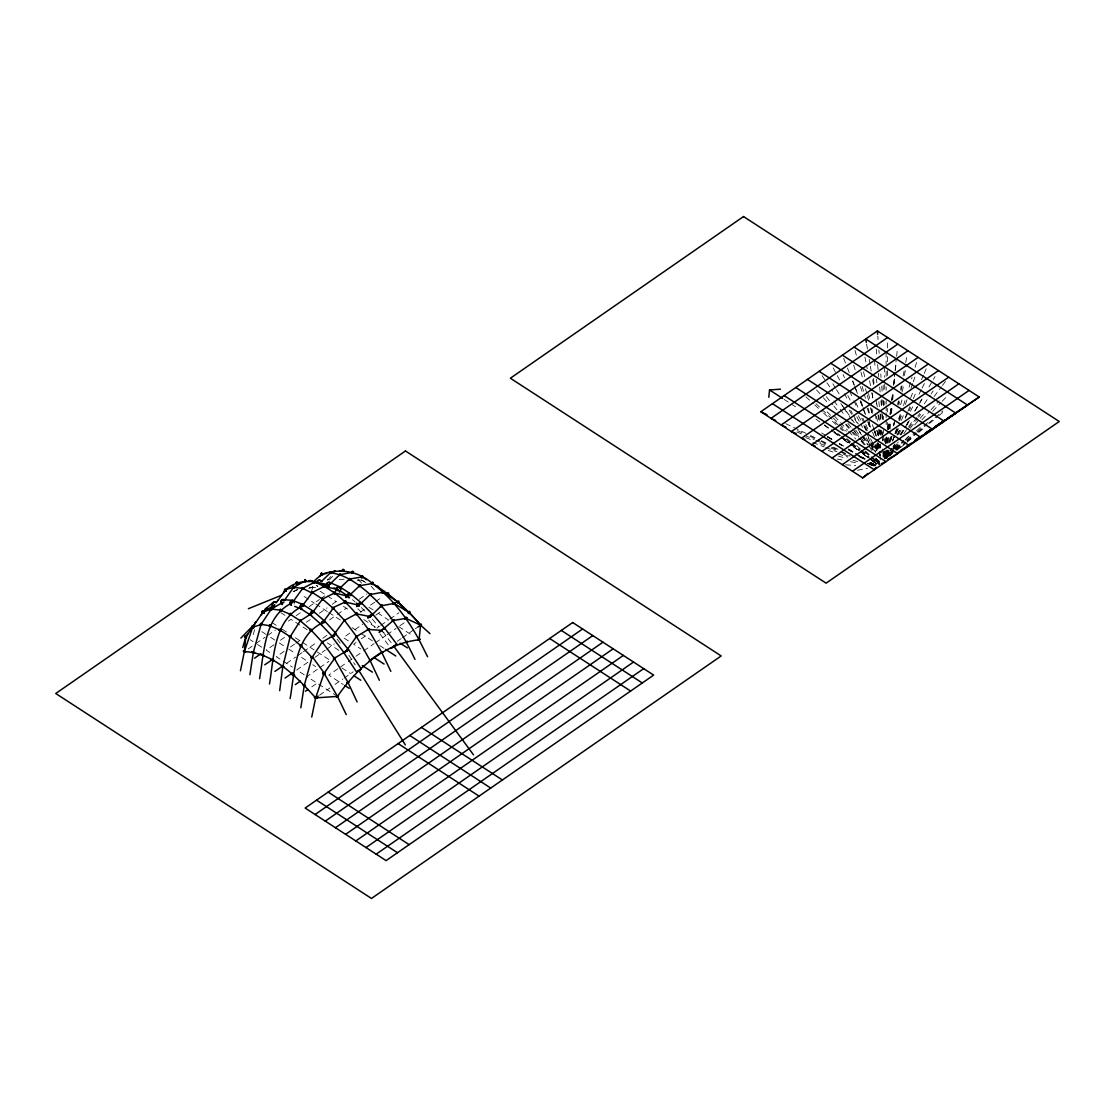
<?xml version="1.0" encoding="UTF-8"?>
<svg xmlns="http://www.w3.org/2000/svg" width="1115" height="1115" viewBox="0 0 1115 1115"><rect width="100%" height="100%" fill="white"/><g stroke="black" fill="none" stroke-linecap="round" stroke-linejoin="round"><path stroke-width="0.75" stroke-dasharray="5 3.75" d="M887.415 449.972L887.401 456.899L888.181 449.958M887.429 443.059L887.429 436.132M887.442 427.477L887.456 422.292M887.47 411.909L887.47 408.452M887.526 375.574L887.526 370.389M887.54 361.734L887.554 354.821M887.568 347.894L887.568 340.981M888.808 443.017L889.435 436.077M890.063 429.136L890.857 420.466M891.484 413.526L892.112 406.585M892.739 399.644L893.519 390.975M894.146 384.034L894.774 377.093M895.401 370.152L896.042 363.211M896.669 356.27L897.45 347.601M886.397 457.735L887.08 450.906M887.944 442.376L888.613 435.561M889.296 428.745L890.16 420.216M890.829 413.386L891.512 406.571M892.195 399.755L893.045 391.226M893.728 384.396L894.927 372.466M895.094 370.765L896.293 358.821M885.254 458.544L886.021 451.742M886.982 443.24L887.749 436.439M888.502 429.637L889.463 421.136M890.23 414.334L890.996 407.532M891.763 400.731L892.711 392.229M893.477 385.428L894.815 373.525M884.334 457.666L885.212 450.892M886.313 442.418L887.192 435.644M888.07 428.871L888.948 422.097M890.049 413.623L890.927 406.85M891.805 400.076L892.906 391.602M883.512 456.802L884.307 451.756M885.603 443.338L886.648 436.592M887.693 429.86L888.739 423.129M890.049 414.696L891.345 406.278M888.042 455.255L889.003 450.195M890.927 440.077L891.568 436.718M893.826 424.913L894.467 421.54M897.673 404.689L898.314 401.316M900.558 389.511L901.199 386.138M903.136 376.02L904.098 370.974M905.701 362.542L906.983 355.797M882.885 455.993L883.861 450.99M885.491 442.641L886.801 435.965M888.111 429.289L889.742 420.94M886.592 457.749L888.404 449.359M889.854 442.655L891.289 435.937M893.463 425.86L894.188 422.501M898.16 404.048L898.885 400.689M901.045 390.612L902.495 383.894M904.307 375.504L906.467 365.441M885.477 458.572L887.554 450.223M889.631 441.888L890.885 436.871M893.784 425.191L894.62 421.86M898.774 405.163L899.596 401.832M902.091 391.811L903.749 385.135M253.342 634.56L254.61 629.557M885.784 443.784L888.028 435.589M884.878 457.735L887.331 449.457M889.784 441.178L891.261 436.216M900.586 404.759L902.551 398.139M888.404 455.31L889.408 451.979M892.934 440.369L894.453 435.38M894.955 433.721L896.474 428.745M898.983 420.439L901.505 412.146M903.526 405.498L905.533 398.863M909.06 387.239L912.084 377.274M915.108 367.309L916.614 362.333M886.801 457.819L889.045 451.338M892.99 440.021L894.69 435.157M895.247 433.54L896.934 428.69M899.749 420.592L902.579 412.508M905.394 404.411L907.08 399.56M911.025 388.229L912.711 383.379M913.283 381.762L914.969 376.898M311.21 592.037L312.897 587.243M884.488 457.108L886.829 450.753M890.927 439.658L892.098 436.481M898.537 419.045L900.878 412.689M885.728 458.641L888.99 450.655M896.195 433.08L898.16 428.285M901.436 420.299L904.056 413.902M910.607 397.93L913.227 391.532M888.766 455.464L890.132 452.314M897.631 434.962L900.363 428.648M905.129 417.609L907.178 412.871M907.861 411.296L909.91 406.557M913.31 398.668L916.725 390.78M921.492 379.741L923.541 375.002M924.224 373.427L926.272 368.703M359.197 579.884L357.915 580.706L357.19 579.8M882.968 456.425L885.212 451.714M884.613 456.509L887.652 450.362M892.223 441.136L895.261 434.989M896.014 433.442L899.066 427.296M885.435 458L889.254 450.349M896.892 435.059L900.725 427.421M905.31 418.25L908.363 412.132M909.129 410.613L910.662 407.546M887.01 457.875L890.132 451.673M898.732 434.585L901.854 428.369M910.439 411.282L914.342 403.518M919.039 394.194L921.38 389.525M922.161 387.978L924.502 383.323M889.129 455.645L892.599 449.666M893.463 448.174L895.192 445.192M901.255 434.752L908.181 422.808M915.108 410.864L922.049 398.933M928.976 386.989L935.039 376.549M885.965 458.753L892.237 448.355M893.129 446.864L894.913 443.895M900.293 434.975L905.673 426.055M906.565 424.564L908.349 421.595M914.621 411.184L919.095 403.755M920 402.278L921.784 399.295M884.585 459.004L889.185 451.854M900.251 434.711L905.784 426.139M906.704 424.704L909.478 420.425M889.157 455.157L896.976 443.742M903.819 433.763L907.721 428.062M908.697 426.627L913.589 419.505M924.335 403.811L930.189 395.254M931.164 393.832L933.116 390.975M889.477 455.868L893.631 450.349M894.676 448.969L899.861 442.056M910.258 428.258L917.52 418.599M918.565 417.219L920.642 414.459M934.147 396.508L941.408 386.849M942.454 385.469L945.562 381.33M886.982 456.969L898.258 442.028M908.516 428.439L916.725 417.568M917.743 416.202L919.791 413.484M884.557 458.014L891.833 448.467M892.878 447.101L894.955 444.369M887.261 457.624L893.854 449.763M894.941 448.453L900.432 441.902M914.704 424.857L919.095 419.616M920.196 418.306L925.673 411.756M327.42 580.316L331.559 575.605M329.357 579.953L333.497 575.242M889.686 455.617L894.286 450.516M895.443 449.233L903.485 440.314M921.896 419.923L929.952 411.003M931.109 409.721L939.165 400.801M885.073 458.85L893.254 449.93M894.411 448.662L900.251 442.293M889.784 456.133L894.551 451.143M895.735 449.903L904.07 441.164M905.269 439.923L910.035 434.934M932.67 411.24L941.004 402.501M942.189 401.261L946.956 396.271M888.934 455.742L891.415 453.303M896.376 448.411L903.819 441.08M905.059 439.854L910.021 434.962M896.446 449.457L901.464 444.815M906.481 440.174L915.262 432.062M916.516 430.892L921.534 426.264M896.683 449.972L905.728 441.972M907.011 440.829L916.042 432.843M917.338 431.7L927.666 422.557M896.781 450.404L906.007 442.502M907.317 441.373L916.544 433.484M917.868 432.355L927.081 424.453M928.405 423.324L942.9 410.905M900.572 447.617L905.84 443.226M907.15 442.125L913.743 436.62M919.011 432.216L924.279 427.812M929.548 423.421L937.45 416.815M938.76 415.714L944.029 411.31M248.241 648.902L252.129 646.212M256.004 643.508L265.077 637.222M267.67 635.425L275.433 630.045M288.395 621.055L290.973 619.257L308.437 630.588M296.158 615.661L301.343 612.079M309.12 606.685L319.475 599.494M320.772 598.602L324.66 595.912M273.969 644.735L266.192 650.129L272.018 653.906M280.436 640.247L285.621 636.651M306.346 622.282L310.235 619.578M319.294 613.292L327.071 607.912M332.256 604.316L338.723 599.828M284.144 651.341L276.381 656.735L292.381 667.118M294.513 644.163L288.032 648.651L295.308 653.376M295.81 643.257L302.276 638.77M329.483 619.912L334.667 616.316M337.26 614.518L346.319 608.232M359.267 599.243L367.044 593.863M286.555 663.341L295.628 657.056M302.109 652.568L298.221 655.258L308.409 661.878L296.743 669.962L305.482 675.62M303.405 651.676L317.65 641.794M322.834 638.198L328.005 634.602M360.396 612.149L364.271 609.445M374.64 602.267L368.159 606.755L373.985 610.532M375.936 601.361L379.825 598.671M314.876 657.376L325.246 650.198M326.542 649.292L334.305 643.913M349.845 633.125L343.378 637.627L349.19 641.404M355.03 629.543L362.807 624.149M375.755 615.159L382.236 610.672M317.287 669.376L306.932 676.568L317.12 683.174L310.639 687.676M319.88 667.592L328.953 661.293M356.145 642.435L353.567 644.233L360.828 648.958M361.33 638.839L367.811 634.351M376.87 628.066L379.462 626.268M380.759 625.376L388.536 619.982L378.347 613.361M389.832 619.076L398.891 612.79M337.845 668.805L328.772 675.091L343.322 684.54M340.423 667.007L346.904 662.519M348.201 661.627L352.089 658.923M355.978 656.233L362.445 651.745M363.741 650.839L374.11 643.662M375.407 642.756L385.762 635.578M387.058 634.672L396.132 628.386M400.006 625.696L405.191 622.1M319.531 695.175L329.887 687.997M335.071 684.401L342.849 679.007M344.145 678.115L353.204 671.829M397.247 641.292L401.135 638.588M402.431 637.696L414.083 629.613M415.379 628.707L417.972 626.909M293.189 591.549L297.691 589.194M293.315 591.744L298.012 589.654M308.785 588.483L311.559 587.577M857.463 470.279L867.428 468.328M339.183 579.521L344.228 579.173M310.737 587.563L316.59 587.215M845.644 464.844L855.679 465.471M837.142 459.032L843.86 460.37M850.564 461.694L858.954 463.366M870.522 464.537L875.317 465.554M327.545 579.187L328.423 579.828M838.229 456.049L846.383 458.363M852.905 460.216L857.797 461.61M359.852 579.981L364.577 581.445M828.152 450.418L836.362 453.234M837.992 453.791L847.846 457.164M870.815 465.025L874.104 466.154M812.849 442.53L824.138 446.878M825.755 447.491L837.03 451.826M843.484 454.307L849.937 456.788M867.679 463.617L874.132 466.084M869.254 462.781L875.373 465.276M805.699 437.54L812.068 440.202M820.027 443.505L824.807 445.498M831.177 448.146L839.135 451.464M840.724 452.132L850.271 456.105M867.777 463.394L875.735 466.711M796.946 431.923L803.246 434.711M804.821 435.407L814.285 439.575M815.859 440.272L825.309 444.453M831.623 447.226L839.497 450.711M841.072 451.408L845.797 453.498M867.86 463.227L874.16 466.014M797.573 430.627L803.831 433.512M810.089 436.397L819.469 440.732M821.03 441.456L827.288 444.341M833.532 447.226L838.229 449.387M785.671 423.63L808.96 434.766M810.521 435.519L819.832 439.965M821.393 440.718L827.595 443.686M870.885 463.004L875.4 465.178M858.982 456.565L864.961 459.673M870.927 462.795L876.906 465.903L867.735 460.899M858.564 455.896L866.202 460.063M848.097 449.707L854.16 453.122M855.679 453.972L864.78 459.087M870.843 462.488L876.906 465.903M848.264 449.457L854.285 452.927M855.804 453.791L864.85 458.976L855.888 453.652M827.372 437.024L833.379 440.523M839.386 444.021L842.383 445.777M848.39 449.275L854.397 452.774M827.539 436.759L833.518 440.3M839.511 443.826L842.494 445.596M848.487 449.122L854.466 452.662L848.557 449.011M864.933 458.836L860.446 456.188L864.975 458.795M821.713 433.01L826.187 435.672M827.678 436.564L833.644 440.118M839.609 443.672L847.066 448.118M784.096 399.393L789.908 403.17M791.357 404.104L798.633 408.829M398.71 626.588L413.261 636.038M320.13 591.229L325.956 595.006M327.406 595.954L336.131 601.612M343.406 606.337L349.232 610.114M363.783 619.564L375.421 627.118M379.783 629.947L384.145 632.79M304.116 596.483L314.291 603.09M315.754 604.037L327.392 611.591M328.841 612.539L341.943 621.041M352.117 627.647L359.392 632.372M360.856 633.32L372.494 640.874M379.769 645.599L384.131 648.428M280.799 612.651L285.161 615.48M327.35 642.867L340.451 651.369M272.046 622.616L276.409 625.459M282.234 629.236L288.046 633.013M295.322 637.738L299.698 640.567M302.597 642.449L330.249 660.401M341.887 667.955L350.612 673.627M261.844 631.648L266.206 634.477M270.569 637.32L274.945 640.149M279.308 642.979L285.119 646.756M312.771 664.707L315.684 666.589M250.192 639.731L253.105 641.627M257.467 644.456L261.83 647.285M318.569 684.122L336.033 695.453M361.469 579.856L365.622 582.587M815.901 419.087L822.814 424.202M824.194 425.219L832.487 431.352M833.867 432.383L842.16 438.516M843.539 439.533L851.832 445.666M853.212 446.697L857.351 449.763M862.871 453.847L871.163 459.979M872.543 461.011L876.697 464.077L869.979 458.753L876.738 464.021M824.529 424.871L832.766 431.059M834.132 432.09L842.369 438.279M843.748 439.31L851.985 445.498M853.365 446.53L861.602 452.718M862.968 453.749L871.205 459.938M872.585 460.969L876.697 464.063L869.895 458.836M831.748 429.651L839.929 435.909M841.295 436.941L849.463 443.199M850.829 444.244L858.996 450.502M860.362 451.547L868.529 457.791M837.616 433.387L840.306 435.491M841.658 436.55L849.755 442.892M851.107 443.951L859.191 450.293M860.543 451.352L868.627 457.694M846.16 439.254L850.146 442.488M851.47 443.561L859.456 450.014M860.78 451.101L868.766 457.554M352.452 599.675L355.114 601.919M846.787 438.585L850.703 441.888M851.999 443.003L859.818 449.624M861.128 450.725L868.947 457.359M870.258 458.46L876.766 463.993L870.927 457.749M856.613 445.582L860.39 449.024M861.658 450.167L869.24 457.052M870.494 458.209L876.808 463.952M805.908 396.801L813.49 403.783M814.758 404.954L822.34 411.923M823.609 413.094L827.4 416.578M832.459 421.233L838.787 427.059M840.041 428.216L842.578 430.543M865.338 451.491L872.92 458.474M877.324 459.464L879.233 464.286L874.188 459.631L879.233 464.286L878.815 459.157M815.915 403.616L839.497 426.223M840.752 427.407L845.714 432.174M865.574 451.199L873.031 458.335M827.079 411.714L846.48 431.282M871.958 456.955L879.233 464.286L875.665 458.349M361.33 607.55L366.891 613.236M357.873 608.762L361.204 612.163M864.961 451.645L869.728 456.537M358.277 579.507L363.838 585.486M834.577 416.188L847.498 430.111M848.682 431.38L855.735 438.976M875.707 460.481L879.233 464.286L875.177 458.822M371.114 586.211L375.616 591.284M816.57 389.916L822.271 396.48M823.414 397.804L827.971 403.059M846.201 424.076L851.902 430.641M853.045 431.951L859.888 439.84M861.031 441.15L864.446 445.08M875.846 458.223L879.261 462.168L876.069 458.14M845.518 424.536L850.02 429.832M851.135 431.157L856.766 437.791M874.745 458.99L879.233 464.286M372.34 619.146L378.668 626.644M368.661 620.135L374.988 627.647M826.299 396.703L832.78 404.717M833.867 406.055L837.114 410.055M847.944 423.407L853.351 430.097M854.424 431.421L860.919 439.435M862.007 440.773L865.254 444.774M337.134 639.174L340.145 643.146M382.835 631.717L391.853 643.676M379.936 633.891L388.968 645.836M871.846 456.788L877.031 463.715M834.006 400.968L839.163 407.909M840.194 409.303L845.351 416.243M855.665 430.139L859.777 435.7M860.808 437.08L865.965 444.035M877.31 459.31L879.373 462.084M852.808 428.745L858.912 436.955M859.93 438.32L865.003 445.15M822.034 375.602L825.936 381.316M826.912 382.738L832.766 391.309M842.536 405.581L845.463 409.86M846.438 411.282L851.316 418.418M852.292 419.853L854.243 422.71M864 436.982L869.853 445.54M870.829 446.962L872.78 449.819L865.993 437.693M840.835 403.532L842.717 406.376M843.651 407.811L848.362 414.947M849.309 416.369L852.139 420.662M859.679 432.076L861.56 434.934M862.508 436.355L868.153 444.927M869.101 446.348L871.93 450.627M348.884 655.272L355.253 665.014M832.891 383.783L835.595 388.159M836.501 389.623L841.003 396.926M849.114 410.083L853.63 417.386M854.536 418.836L857.24 423.226M866.244 437.833L871.651 446.599M872.557 448.063L874.355 450.976M857.797 428.648L861.365 434.585M862.257 436.077L867.623 444.983M850.731 410.404L852.431 413.442M853.268 414.961L858.355 424.048M844.431 393.734L848.557 401.4M856.808 416.717L862.592 427.435M868.362 438.153L870.021 441.219M870.843 442.753L875.791 451.951M833.198 367.866L836.445 374.027M837.267 375.574L839.693 380.187M847.818 395.602L850.257 400.229M858.369 415.63L860.808 420.257M864.055 426.418L866.494 431.045M870.55 438.753L873.798 444.913M874.62 446.446L877.045 451.073M843.079 374.529L844.487 377.65M855.818 402.599L858.662 408.843M862.899 418.195L865.031 422.878M865.742 424.439L868.571 430.669M874.941 444.704L879.902 455.617M849.658 391.156L853.212 399.1M853.909 400.689L857.463 408.634M861.714 418.181L867.386 430.892M873.059 443.603L876.613 451.547M863.874 425.219L865.951 430M871.456 442.753L875.582 452.314M867.08 433.777L870.285 441.805M870.927 443.408L873.477 449.833M843.679 358.361L846.815 366.389M847.456 367.992L849.337 372.814M852.473 380.828L854.996 387.253M855.623 388.856L857.505 393.665M860.641 401.693L863.791 409.707M864.418 411.31L865.672 414.529M868.822 422.543L871.958 430.571M872.585 432.174L874.481 436.982M876.989 443.408L880.752 453.025M852.919 381.302L854.118 384.522M854.717 386.138L857.101 392.578M860.083 400.633L862.466 407.073M863.052 408.689L864.85 413.526M867.832 421.582L870.216 428.021M876.181 444.132L880.348 455.408M860.933 401.024L862.564 405.888M863.108 407.505L865.282 414M867.986 422.111L870.16 428.592M875.596 444.815L877.226 449.693M853.644 365.079L855.219 370.041M860.432 386.584L862.522 393.205M867.205 408.104L869.296 414.724M872.432 424.648L873.993 429.61M874.508 431.268L876.083 436.23M878.16 442.85L881.296 452.774M854.996 350.403L857.268 358.723M860.919 372.034L862.731 378.696M865.477 388.675L866.843 393.679M867.289 395.337L869.115 401.999M870.94 408.647L873.212 416.968M876.864 430.292L878.69 436.941M883.247 453.582L884.153 456.913M862.23 386.431L865.421 398.167M868.153 408.215L869.979 414.919M873.616 428.341L875.902 436.718M877.728 443.422L879.54 450.125M868.557 419.073L870.745 427.296M875.582 445.387L876.892 450.321M863.554 371.755L865.087 378.487M868.543 393.651L870.467 402.083M872 408.815L872.766 412.188M876.989 430.725L878.146 435.784M880.07 444.202L880.836 447.575M876.934 460.091L877.7 463.422M870.69 407.714L872.014 414.376M875.303 431.031L876.292 436.021M877.616 442.683L880.251 456.007M864.919 357.065L867.233 368.912M869.547 380.745L870.536 385.818M871.86 392.591L873.184 399.351M876.488 416.271L877.798 423.031M879.122 429.805L880.111 434.878M883.749 453.471L884.404 456.857M866.606 344.075L867.47 349.162M869.198 359.351L870.062 364.438M870.355 366.138L871.512 372.912M872.669 379.699L873.533 384.786M876.711 403.449L877.282 406.85M878.732 415.324L879.596 420.411M881.324 430.599L883.052 440.773M884.794 450.948L885.951 457.735M872.041 393.121L872.836 398.278M875.247 413.749L876.32 420.62M877.923 430.934L878.718 436.09M880.056 444.676L880.599 448.118M873.407 378.431L874.285 385.316M876.028 399.086L877.129 407.7M878.007 414.585L878.871 421.47M879.972 430.069L880.627 435.24M882.369 448.997L883.247 455.882M874.453 360.298L875.359 368.912M876.46 379.253L876.822 382.696M878.843 401.651L879.387 406.822M880.125 413.721L880.85 420.606M881.951 430.947L882.327 434.39L882.244 430.808M884.153 451.631L884.697 456.802M876.237 349.051L876.864 355.95M877.644 364.577L878.732 376.647M879.665 386.989L880.293 393.888M880.92 400.787L881.547 407.686M882.174 414.585L882.634 419.77M884.362 438.739L884.669 442.181M885.449 450.808L886.077 457.707M877.547 443.798L878.118 450.627M877.798 336.089L878.062 339.531M878.885 349.887L879.15 353.344M880.78 374.055L881.045 377.511M881.714 386.138L882.258 393.038M882.801 399.95L883.205 405.121M885.77 437.916L886.188 443.087M886.718 450L887.401 458.627M878.899 429.122L879.191 435.993M879.568 444.578L879.721 448.021M880.028 454.892L880.334 461.763M880.306 414.446L880.488 421.331M880.711 429.944L880.85 435.115M881.742 399.755L881.854 406.654M881.965 413.554L882.077 420.453M882.327 435.979L882.411 441.15M883.191 385.051L883.261 391.964M883.331 400.606L883.387 405.79M883.484 416.146L883.512 419.602M883.61 429.958L883.638 433.414M883.665 435.143L883.721 442.056M883.819 452.411L883.874 457.596M884.627 366.905L884.683 377.274M884.711 384.187L884.739 391.1M884.794 401.484L884.808 404.94M885.031 451.603L885.059 458.516M886.104 352.215L886.118 364.312M886.132 371.239L886.132 376.424M886.146 386.807L886.146 390.264M886.16 400.633L886.16 404.09M886.174 405.818L886.174 411.017M886.174 412.745L886.188 417.93M886.188 419.658L886.188 426.571M886.202 436.955L886.216 443.868M886.216 450.781L886.23 457.707M312.953 586.699A3.624 3.247 72 0 1 309.51 587.438M317.747 586.434A3.317 2.76 -78.6 0 1 316.827 585.291M317.817 586.574A3.457 3.038 86.5 0 1 316.73 585.375M312.493 586.797A3.457 3.038 86.5 0 1 309.44 587.326M294.29 603.452A2.495 2.146 -85.5 0 1 294.053 604.107"/><path stroke-width="1.5" d="M322.988 599.41C321.05 601.138 324.2 597.236 323.043 599.814C320.549 599.243 323.113 597.292 323.155 599.508M290.75 614.602C289.05 612.706 291.21 616.274 290.862 614.128C291.252 614.504 289.245 613.222 290.764 613.571M311.475 613.097L311.629 612.372L312.493 613.166M393.038 603.717C395.658 600.441 394.696 605.821 394.78 602.685M378.682 587.02L377.539 586.044M333.817 607.508L332.549 608.999L333.942 607.633M343.894 620.525L344.577 620.498M345.218 619.759L344.312 620.985M310.193 630.602C311.629 627.397 312.228 631.132 310.444 630.1C312.493 628.358 310.444 631.285 311.726 630.477M322.904 641.376L321.427 642.742L323.002 641.543M321.106 573.305C321.496 576.608 321.05 575.075 321.97 573.235C323.364 576.497 322.444 573.849 321.441 573.305M322.514 574.88L321.162 573.514L321.524 575.256M279.865 609.793C280.924 607.341 281.482 612.553 280.687 610.323M338.918 574.894C339.768 576.093 339.727 573.863 340.145 573.849C340.925 573.779 336.368 575.856 340.382 575.312M271.098 625.654C267.015 627.801 270.987 622.268 270.861 626.24M322.556 598.253L321.845 599.814L322.556 599.034M335.085 658.812L333.803 657.515L335.392 657.641L333.984 658.756L335.113 658.84M361.567 576.664C361.176 579.772 362.054 573.528 362.96 576.929C363.629 578.783 362.417 573.221 361.19 577.556C363.295 579.424 362.445 574.56 361.622 576.776M404.982 618.407C406.905 621.975 407.379 614.323 405.01 618.24M382.292 592.832L383.741 591.619M393.065 603.884C396.02 604.971 391.923 603.842 394.78 602.797M303.141 589.194C301.036 585.877 304.256 588.776 303.405 588.957M370.961 593.974C367.615 595.912 371.992 592.413 370.835 595.257M255.042 622.728L255.879 621.71M294.527 587.48L293.566 588.386L294.388 587.326M283.837 602.699L283.015 602.658M332.883 636.846C330.584 636.749 336.521 631.675 335.796 634.296M372.912 614.518L372.591 615.201A3.317 1.129 -44.4 0 0 370.933 614.644A3.317 1.129 -44.4 0 0 367.839 618.086L372.842 614.379L384.703 628.205L396.759 644.163L390.975 648.442L396.759 644.177M304.702 580.455C307.099 582.587 304.799 578.852 306.472 580.817C303.182 584.455 306.486 577.737 304.688 580.121M313.05 581.932L321.845 574.281C339.49 568.134 358.166 570.908 372.424 583.48C390.598 594.671 406.891 608.72 420.564 625.125L419.087 639.815L427.603 656.763M768.806 397.288L769.545 389.943L780.458 389.205M345.831 601.292C342.389 600.999 346.765 602.908 344.786 603.076C343.434 602.309 346.305 600.344 346.04 602.198C345.845 603.104 344.493 599.731 345.971 601.431M356.34 614.323C359.434 613.403 353.776 614.783 357.246 613.264M270.36 608.651C272.813 612.107 272.144 607.466 271.266 607.968M333.956 592.26C335.392 594.17 335.448 590.393 334.012 593.055C336.744 594.281 332.981 593.947 334.625 593.724C336.242 592.636 332.563 594.044 333.873 592.344M269.496 683.983C274.081 656.916 273.663 620.567 301.844 606.602L302.026 606.658M279.684 690.589L282.82 666.603L290.165 636.707L300.269 620.804L312.033 613.222L322.486 599.076L334.528 592.971L348.451 596.316L339.727 590.657M270.722 608.358C272.116 612.163 270.318 607.619 270.513 608.734M253.676 626.393C249.718 624.386 253.119 630.881 253.955 627.02M259.572 678.714C264.241 652.094 264.144 616.079 292.228 602.853L291.559 602.421M290.137 698.548C294.806 671.941 294.695 635.912 322.779 622.686L333.176 608.246L333.956 608.79M249.913 674.714L253.356 652.261L261.091 624.372L271.321 609.041L283.21 602.142M300.841 707.774L304.284 685.321L312.019 657.432L322.235 642.101L334.179 635.174L334.375 636.038M301.203 606.003L302.207 606.379M292.576 586.894C294.012 590.1 291.768 586.42 293.538 587.354L284.144 600.79M240.45 670.784L244.352 651.592L245.83 636.902L263.029 612.037L274.861 604.804L270.736 608.121M311.74 717.057L315.643 697.879L324.033 673.321L335.113 657.683L334.361 658.38L347.964 682.366L357.121 701.934M419.63 624.93C420.09 628.971 423.324 622.1 419.811 624.539M337.497 589.305L337.692 590.643L338.765 590.42M301.496 645.432L302.095 646.129L300.116 645.975L301.315 644.888L299.503 645.515L300.506 645.097M242.763 647.467L245.83 636.902L247.725 634.351M384.717 628.275L384.09 629.083M382.013 605.097L380.898 604.971L381.163 606.003M370.863 595.076C369.581 596.302 371.183 594.462 369.664 593.807M321.204 573.793L322.319 575.089M292.715 586.992L293.482 586.211L294.374 587.034M382.543 592.051C382.752 589.626 382.863 595.354 383.616 591.438M349.957 579.828C347.741 579.912 350.626 576.455 350.124 579.73M359.058 586.49C362.166 586.197 357.692 586.114 360.257 585.04M331.267 573.305C331.782 570.016 328.117 573.333 331.085 573.208C330.193 571.27 328.744 573.375 331.03 573.5M280.743 630.574L280.715 629.654L279.433 629.822L281.147 630.616L279.461 629.766L279.865 631.02L280.799 630.616L278.625 629.738L280.339 629.208L279.224 630.407L280.478 630.421M335.908 634.087L348.284 649.488L343.824 652.665L356.675 672.108L361.288 669.042L348.563 649.515L347.253 650.547M359.016 585.096L360.103 584.915M334.068 571.465L335.42 571.465M329.092 586.169C325.873 583.396 329.622 589.11 329.343 584.859M358.417 604.72L359.574 604.26M289.956 636.554C291.545 638.365 291.057 634.602 289.761 636.442C288.228 636.428 292.381 637.459 290.499 636.93M344.061 652.707L331.991 636.79L336.186 633.585M344.075 652.582L348.215 649.474M381.023 606.253L382.055 606.449M369.065 661.265L369.818 660.651M346.849 682.924L349.037 681.697M349.065 681.836L346.932 683.049M329.26 586.044L327.949 584.72M347.755 595.717L348.451 595.201M269.468 625.334L270.708 625.445M333.622 571.451C336.897 570.518 333.915 571.493 334.584 571.075M283.558 592.985L285.231 590.239C297.524 578.727 313.886 580.176 328.549 585.445L339.685 574.699L352.479 572.371M261.356 614.741L263.029 612.037L271.321 609.041L280.409 610.142L290.235 614.295M367.309 630.045C370.57 626.031 366.347 633.32 369.469 628.902M380.759 653.195L381.497 652.596M382.919 652.094L380.828 653.292M322.974 673.878L324.117 673.404L337.483 696.401L346.249 714.645M325.05 672.847L323.698 673.739L325.036 672.666M336.409 696.959L338.556 695.844L336.479 697.056M379.212 632.177L384.452 628.135M380.536 606.407L382.152 605.25M394.166 619.982L392.271 621.18L394.111 619.912M393.888 620.065C391.727 619.201 395.142 622.058 392.424 621.208M301.454 646.101C300.716 644.93 300.827 647.662 300.353 645.39M876.042 467.199L874.327 469.777L772.472 403.658M406.752 617.808C407.463 618.978 403.532 619.104 406.682 617.71M290.653 614.532C290.207 616.316 288.283 613.222 290.708 613.473M384.187 628.944L384.508 628.219L379.309 632.08M379.351 680.275L370.194 660.707L356.521 636.526L344.382 620.261L333.566 635.076M276.743 602.156L285.231 590.239C285.315 594.058 283.935 585.765 286.234 591.062M369.427 628.804L356.521 636.526L346.152 651.09L334.319 658.31L333.678 657.836L333.942 658.686M370.751 616.86L369.65 615.898L371.002 616.051M293.175 601.543L302.681 588.386L312.66 593.361M291.642 602.1L292.437 602.393M302.792 605.32L312.298 592.469C313.663 591.8 310.569 592.985 312.367 593.375M340.214 575.41L339.016 574.824M404.94 618.923L406.306 617.975L405.052 618.978M392.118 621.139L393.693 620.093M407.282 641.376L405.247 642.505L407.226 641.306M355.824 614.574C357.135 615.745 355.81 611.982 357.079 613.111M367.978 629.933L369.177 628.818M264.018 612.86L263.53 611.132L262.137 611.494L263.697 613.111L263.865 611.229L262.234 611.048M277.482 600.455L278.192 600.037M311.294 630.073L310.36 630.7M348.981 597.124C347.81 598.894 346.89 594.476 348.465 596.692M323.921 622.477L324.563 620.957L322.305 622.741M319.768 576.608L321.845 574.281L326.653 573.445M349.692 595.145L359.615 585.71L372.424 583.48C392.257 598.225 407.226 618.337 419.087 639.815C384.41 643.397 356.493 668.791 337.483 696.401L315.643 697.879C296.757 677.139 274.29 652.93 244.352 651.592L252.743 627.034L261.37 624.581M240.868 638.115L255.251 623.369M263.67 612.915C264.13 609.905 260.102 612.414 263.697 613.111M344.437 620.302L345.204 619.829L344.493 620.428L333.176 608.246L322.486 599.076L312.298 592.469L324.353 586.351L338.277 589.71L334.11 587.884M321.775 581.18L330.43 572.775C345.957 574.643 358.807 584.567 370.236 594.532L383.03 592.204L398.278 602.239L405.052 609.849M310.681 629.85L310.179 629.473M371.462 615.438L381.344 605.835L394.125 603.41L409.191 612.553L419.226 623.341M360.34 604.093L370.236 594.532M339.517 588.525L349.427 579.103L362.25 576.859L366.417 579.689M359.532 606.198L358.445 606.128L358.472 604.874M297.594 584.149L297.817 582.504L297.245 584.371L295.991 582.574L297.12 582.016L298.262 582.922M321.329 573.528L323.002 574.183L321.636 575.396M383.086 629.306L393.135 620.553L405.958 618.351L420.564 625.125L429.944 633.613M862.662 477.861L979.235 397.024L877.394 330.904L760.82 411.742L862.662 477.861L867.902 473.401M265.551 608.734L273.189 602.462M381.428 605.961C382.752 604.706 381.623 606.393 380.745 605.111M388.215 594.811L388.759 593.082L387.407 592.79M356.87 636.358C359.03 634.923 354.863 638.059 356.438 636.679M245.481 652.066L243.223 651.132L245.537 651.954M322.89 672.875L325.19 673.767L324.646 673.181M314.486 697.419L316.827 698.227M316.772 698.338L314.472 697.586M290.388 636.832L300.813 645.683L312.019 657.432C316.047 657.655 308.688 658.087 311.796 656.902M312.284 657.627L311.517 657.711L312.2 656.888M356.87 636.066L355.866 636.01L356.995 637.348L357.399 635.871L355.49 637.195L356.243 636.386M262.457 611.104L261.969 612.553L263.614 613.139M344.368 620.525L343.95 619.536L345.204 619.745M357.357 671.425L361.26 669M312.493 656.986L324.813 673.864L322.862 673.028M254.541 658.212L261.008 653.711M264.715 664.819L272.618 659.453M274.903 671.425L282.68 666.045M285.092 678.045L292.855 672.652M295.28 684.652L300.451 681.056M305.454 691.258L308.047 689.474M315.643 697.879L318.235 696.081M371.337 659.258L380.41 652.958M417.972 626.909L420.564 625.125M887.582 337.524L771.009 418.362L775.692 420.522M897.756 344.131L781.183 424.968L785.922 427.059M907.945 350.737L791.371 431.575L796.152 433.568M918.133 357.357L801.56 438.195L804.779 439.435M928.321 363.964L811.748 444.801L815.023 445.93M821.922 451.422L938.495 370.57M315.085 814.508L582.615 628.971M832.111 458.028L948.684 377.191M325.259 821.114L592.79 635.578M842.299 464.634L958.872 383.797M335.448 827.72L602.978 642.198M852.487 471.255L969.06 390.403M345.636 834.327L613.152 648.805M355.81 840.947L623.341 655.425M365.999 847.553L633.529 662.031M376.173 854.16L643.703 668.638M324.883 672.693L323.071 673.976M926.147 432.634L930.454 429.749M936.182 425.902L944.795 420.118M947.666 418.195L979.235 397.024M914.774 440.369L919.053 437.512M924.767 433.693L930.481 429.888M934.76 427.031L967.583 405.107L865.742 338.988L866.313 342.389M918.328 438.153L922.663 435.268M925.562 433.359L937.13 425.665M940.015 423.756L955.917 413.191L854.076 347.072M916.962 439.268L922.704 435.477M925.575 433.582L944.266 421.275L842.424 355.155M906.955 446.07L911.234 443.282M915.513 440.495L932.614 429.359L830.759 363.239M900.53 450.516L920.948 437.442L819.107 371.323M285.816 591.173L284.423 590.811L284.715 589.278L286.095 589.737L285.733 591.062L284.618 589.891L293.524 587.298L305.496 580.79M368.006 629.724L369.19 628.86M897.742 452.704L909.296 445.526L807.455 379.407M300.52 620.038L300.98 620.637L300.033 620.665M347.364 650.129L348.521 649.515M332.577 608.971L332.549 607.856L345.204 602.016L359.1 605.278L356.438 603.048M312.242 657.557L311.197 658.017L312.451 657.083M887.735 459.352L897.631 453.61L795.789 387.49M332.493 636.609L320.897 624.33C322.793 622.728 321.538 620.971 323.308 622.741M344.451 620.358L356.424 613.849L370.236 616.637M381.887 652.359L382.891 651.968M300.339 619.968C299.907 622.24 301.05 620.818 300.311 620.804L310.96 629.975L322.235 642.101L334.319 658.31C332.019 660.024 334.876 657.139 334.751 658.63M370.459 660.289L371.309 660.164L369.149 661.39M881.24 463.729L885.979 461.694L784.138 395.574M248.394 608.706L281.621 595.201M344.605 602.755L345.957 601.501L344.41 602.616M321.608 642.825C324.981 643.257 320.2 640.024 322.681 642.407M322.806 598.211L321.803 598.518M339.796 571.047L343.211 570.35M292.688 674.394C290.025 675.174 297.106 676.303 293.816 674.603M370.877 593.807L369.539 593.933M380.745 606.574L381.915 606.546M343.49 569.514C343.782 571.159 343.88 570.852 343.713 569.542M294.346 586.964L293.189 586.42L293.83 588.176L292.841 586.797L294.249 587.8L293.635 587.326L302.625 588.413L314.653 582.183C337.678 590.671 354.305 610.198 368.382 629.473L381.832 630.393M283.363 599.647L292.367 600.358M303.796 684.749C300.799 685.042 307.447 686.798 304.966 685.07M282.611 666.031C278.792 666.226 286.262 668.275 283.461 666.254M262.596 654.603C258.945 654.533 265.565 656.93 263.67 654.951M272.422 659.411C268.548 659.843 276.645 661.502 272.91 659.523M261.008 624.302L270.262 625.85L280.018 630.1L289.998 636.609M322.388 584.204L328.549 585.445M352.145 573.166C351.978 573.598 354.263 572.539 352.326 571.521C350.291 572.748 354.584 569.458 353.162 573.138C350.695 574.573 351.629 569.333 352.159 573.305M342.835 571.27L344.145 570.462L342.403 571.354L342.918 569.333L343.002 571.27M292.98 600.581L302.597 604.344M294.667 606.379L299.489 608.246M329.845 582.49L339.573 586.755M760.82 411.742L767.036 414.724M359.504 586.685C358.891 585.877 360.215 584.539 358.918 585.096M311.559 591.884L313.036 592.079L311.573 591.981M301.092 606.016L301.914 606.56M311.28 612.637L312.325 613.348M253.551 627.006L251.906 626.449L253.676 626.769M333.915 608.818L332.981 608.846M314.179 583.034C316.116 584.065 314.583 578.713 314.068 582.936M345.566 650.728L346.821 651.522M300.102 620.707L290.081 614.184M334.695 635.62L333.636 634.881M281.203 610.658L280.004 609.891M269.802 625.557L270.597 626.059M769.545 389.943L782.632 398.445M561.305 630.421L642.268 682.965M549.653 638.491L630.616 691.049M339.991 587.006L350.18 593.626M400.16 643.174L407.435 647.899M385.581 649.376L395.769 655.982M303.113 604.623L313.301 611.229M300.576 608.595L310.764 615.215M373.929 657.46L384.118 664.066M362.277 665.543L372.452 672.15M353.525 675.509L360.8 680.234M421.428 727.412L502.391 779.97M344.772 685.488L349.148 688.317M409.776 735.496L490.725 788.054M398.111 743.58L479.074 796.138M328.172 792.096L409.135 844.64M316.521 800.166L397.484 852.724M261.774 624.818C261.44 626.686 258.764 622.351 262.053 624.247M333.176 608.177L332.688 607.424L332.479 608.915M322.528 599.201L321.789 598.616M382.417 592.943L383.588 592.232L382.473 592.678M338.416 590.211L337.664 589.333M350.556 593.863L361.204 602.825M313.524 611.368L324.27 620.832M310.528 615.076L321.273 624.539M381.316 606.156C383.365 605.138 380.285 606.044 380.647 605.236M346.194 650.449L346.765 651.439M369.581 595.243L369.553 595.187M370.041 594.713C389.957 612.344 403.686 635.606 414.989 659.397M361.455 602.936L372.577 614.295M324.646 621.041L336.005 633.543M356.201 614.379L355.657 613.445L355.643 614.435M387.741 593.849L390.013 596.427M289.412 614.797L289.468 614.895M369.636 617.529L369.623 616.274M368.117 629.891C370.292 631.383 367.546 626.811 367.88 629.473M393.86 646.338L473.485 754.841M358.891 670.589L405.316 744.862M368.382 629.473L381.846 652.623L390.849 671.383M877.394 330.904L877.658 334.361M308.284 581.347A3.624 3.247 72 0 1 312.59 581.459M264.631 611.661A2.885 2.606 50.6 0 1 266.973 608.302M273.774 607.243A2.885 2.606 50.6 0 1 272.45 603.299A2.885 2.606 50.6 0 1 276.283 602.602M356.772 606.588A3.317 1.129 -44.4 0 1 359.894 603.243A3.317 1.129 -44.4 0 1 361.497 603.842A3.233 1.575 -49.9 0 0 359.392 602.978A3.233 1.575 -49.9 0 0 356.744 606.476M346.096 597.501A3.233 1.575 -49.9 0 1 349.079 593.849A3.233 1.575 -49.9 0 1 350.723 595.48M349.497 597.529A3.233 1.575 -49.9 0 1 349.176 597.849M346.026 597.431A3.192 2.021 -57 0 1 348.674 593.57A3.192 2.021 -57 0 1 350.849 595.605M335.838 590.811A3.192 2.021 -57 0 1 338.57 586.922A3.192 2.021 -57 0 1 340.632 589.194M340.187 590.42A3.192 2.021 -57 0 1 339.239 591.689M335.74 590.783A3.233 2.411 -66.3 0 1 338.193 586.685A3.233 2.411 -66.3 0 1 340.828 589.278M340.591 590.379A3.233 2.411 -66.3 0 1 339.643 591.926M325.998 585.877A3.233 2.411 -66.3 0 1 328.2 582.532A3.233 2.411 -66.3 0 1 330.96 583.786A3.317 2.76 -78.6 0 0 325.775 585.835M316.73 582.574A3.317 2.76 -78.6 0 1 321.58 581.486M316.395 582.518A3.457 3.038 86.5 0 1 321.636 581.389M308.576 581.431A3.457 3.038 86.5 0 1 312.395 581.403M321.691 624.623A2.397 1.101 -48.6 0 1 321.399 622.728A2.397 1.101 -48.6 0 1 323.935 620.748A2.397 1.101 -48.6 0 1 324.103 622.728M311.155 615.118A2.397 1.101 -48.6 0 1 310.416 613.724A2.397 1.101 -48.6 0 1 312.674 611.382A2.397 1.101 -48.6 0 1 313.733 612.456M311.615 615.327A2.355 1.491 -57 0 1 310.277 613.654A2.355 1.491 -57 0 1 312.353 611.132A2.355 1.491 -57 0 1 313.803 612.692M301.552 608.679A2.355 1.491 -57 0 1 300.074 607.187A2.397 1.84 -68.7 0 1 301.705 604.358A2.397 1.84 -68.7 0 1 303.754 605.975M303.628 605.933A2.355 1.491 -57 0 0 302.053 604.567A2.355 1.491 -57 0 0 300.074 607.187A2.397 1.84 -68.7 0 0 301.886 608.888M291.349 605.083A2.397 1.84 -68.7 0 1 291.085 601.25A2.397 1.84 -68.7 0 1 294.123 602.058M291.517 605.222A2.495 2.146 -85.5 0 1 290.736 601.096A2.495 2.146 -85.5 0 1 294.262 602.044M282.36 604.455A2.495 2.146 -85.5 0 1 281.468 600.734A2.495 2.146 -85.5 0 1 284.799 600.428M282.29 604.511A2.662 2.397 72.2 0 1 281.217 600.497A2.662 2.397 72.2 0 1 284.98 600.455M273.788 607.104A2.662 2.397 72.2 0 1 272.729 603.41A2.662 2.397 72.2 0 1 276.088 602.616M296.116 583.089C298.137 586.88 297.175 579.884 296.116 583.089M323.712 585.891C326.012 586.727 324.744 585.25 323.726 585.835M358.891 586.169L358.891 586.211M408.118 612.776C410.445 616.205 410.627 608.191 408.118 612.692M342.263 570.253L342.695 571.173L342.263 570.183M289.44 637.153L290.039 637.543L289.454 637.055M381.915 592.413C384.243 595.87 384.675 587.87 381.929 592.33M397.163 602.462C399.574 605.933 399.686 597.821 397.177 602.379M371.309 583.689C373.734 587.131 373.985 579.061 371.309 583.605M279.628 610.267L280.367 611.076L279.642 610.212M301.844 588.539L303.043 589.278L301.872 588.943L302.151 587.591L303.21 588.873L301.858 588.483M313.775 582.253L314.305 581.291L313.803 582.155M323.475 586.42C325.915 588.065 323.573 586.908 323.475 586.337M393.442 603.187L394.654 602.867L393.442 603.117M252.046 651.927L254.652 652.637L252.074 651.857M269.496 625.975L270.806 626.56L269.509 625.905M371.741 583.243C374.375 585.18 371.992 580.79 371.853 583.257M260.255 624.358C259.683 626.951 262.708 620.679 260.255 624.358M348.702 579.382L349.274 580.051L348.8 579.382M371.713 583.744L373.051 583.563L371.797 583.744M284.618 589.682L285.9 590.755L284.618 589.64M244.617 636.665C246.875 640.93 247.6 633.362 244.645 636.512M251.781 626.867C254.722 629.808 252.589 625.836 251.781 626.783M270.694 608.483L271.865 609.403L270.68 608.637M418.083 640.372L420.104 639.243L418.083 640.372M405.47 450.976L55.75 693.502L371.476 898.453L721.182 655.941L405.47 450.976M743.524 216.547L510.377 378.222L826.104 583.173L1059.25 421.498L743.524 216.547M572.678 622.532L305.148 808.054L386.111 860.613L653.641 675.091L572.678 622.532"/></g></svg>
